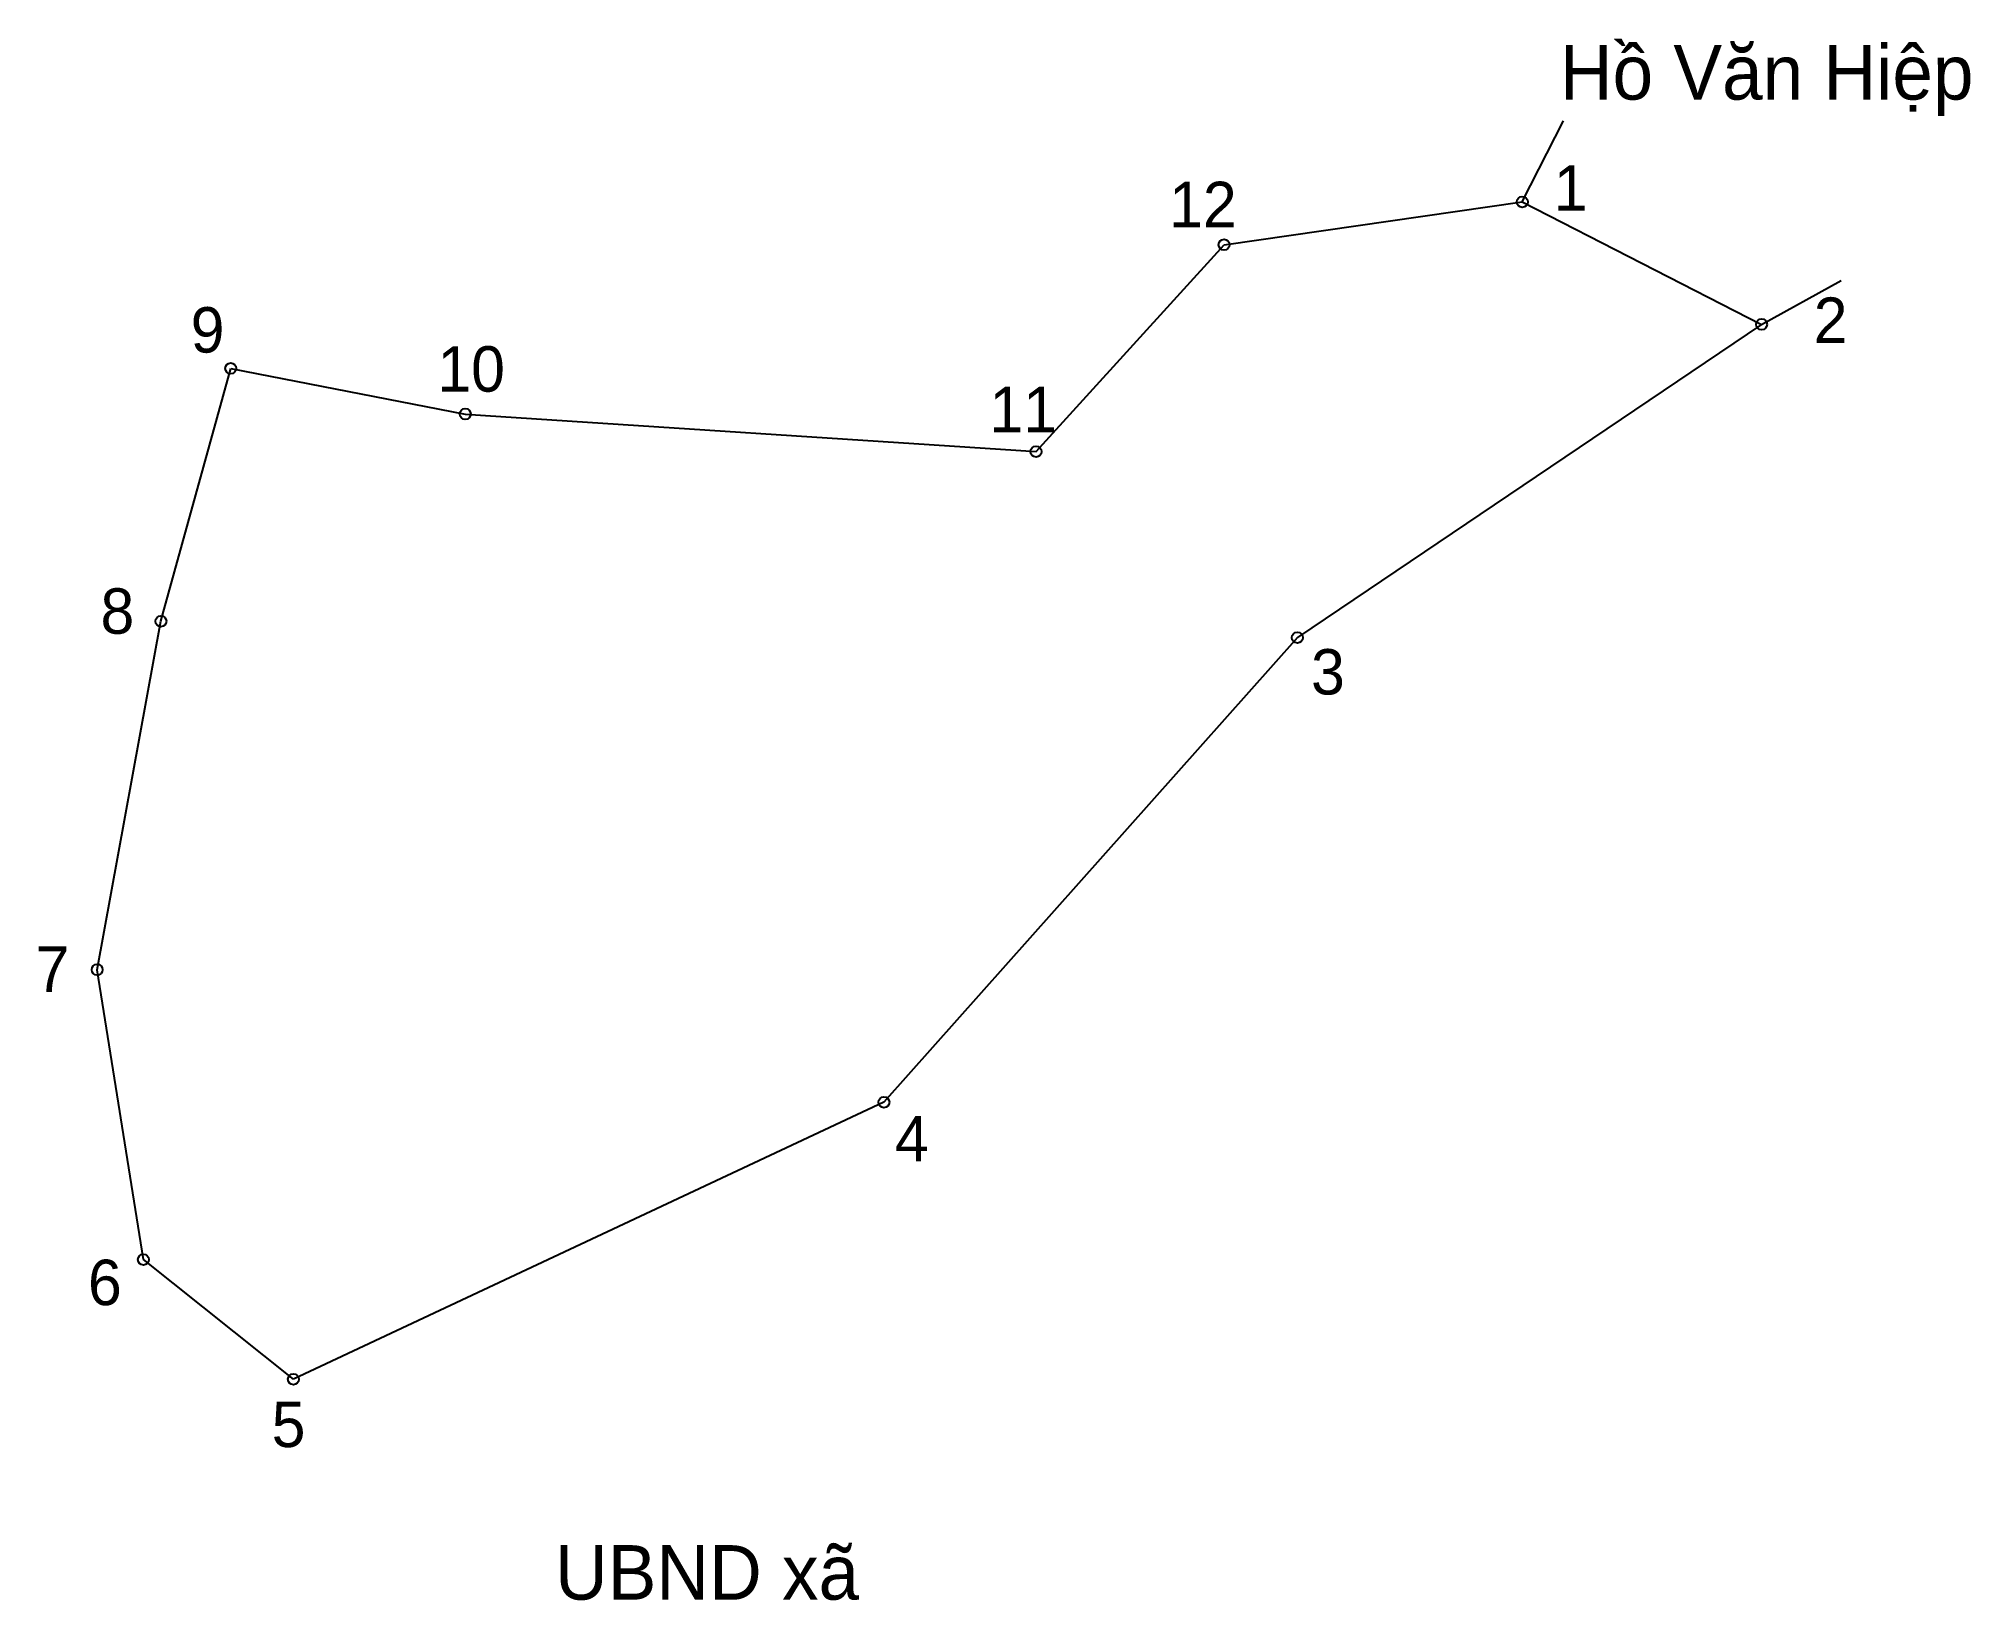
# Model space of a CAD drawing. Extents: x 547589 to 547705, y 1824770 to 1824863.
import ezdxf

# ---------------------------------------------------------------- set-up
doc = ezdxf.new("R2010")
doc.units = 0
for name, color, linetype in [('CanhThua', 7, 'Continuous'), ('MocDinhThua', 7, 'Continuous'), ('RauThua', 7, 'Continuous'), ('SoHieuDinhThua', 7, 'Continuous'), ('TenChuLanCan', 7, 'Continuous')]:
    doc.layers.add(name, color=color, linetype=linetype)

msp = doc.modelspace()

# ---------------------------------------------------------------- linework, layer by layer
at = {"layer": 'CanhThua'}
for p, q in [((547659.82, 1824851.04), (547677.68, 1824853.6)), ((547677.68, 1824853.6), (547692.01, 1824846.27)), ((547648.56, 1824838.65), (547659.82, 1824851.04)), ((547692.01, 1824846.27), (547664.21, 1824827.51)), ((547596.16, 1824828.49), (547600.34, 1824843.63)), ((547600.34, 1824843.63), (547614.38, 1824840.9)), ((547614.38, 1824840.9), (547648.56, 1824838.65)), ((547592.34, 1824807.62), (547596.16, 1824828.49)), ((547664.21, 1824827.51), (547639.45, 1824799.68)), ((547595.11, 1824790.26), (547592.34, 1824807.62)), ((547639.45, 1824799.68), (547604.09, 1824783.09)), ((547604.09, 1824783.09), (547595.11, 1824790.26))]:
    msp.add_line(p, q, dxfattribs=at)
at = {"layer": 'MocDinhThua'}
for centre in [(547677.68, 1824853.6), (547659.82, 1824851.04), (547692.01, 1824846.27), (547600.34, 1824843.63), (547614.38, 1824840.9), (547648.56, 1824838.65), (547596.16, 1824828.49), (547664.21, 1824827.51), (547592.34, 1824807.62), (547639.45, 1824799.68), (547595.11, 1824790.26), (547604.09, 1824783.09)]:
    msp.add_circle(centre, 0.327, dxfattribs=at)
at = {"layer": 'RauThua'}
for p, q in [((547677.68, 1824853.6), (547680.14, 1824858.45)), ((547692.01, 1824846.27), (547696.77, 1824848.89))]:
    msp.add_line(p, q, dxfattribs=at)

# ---------------------------------------------------------------- texts
at = {"layer": 'SoHieuDinhThua'}
for s, height, p in [('1', 2.72, (547679.56, 1824853.08)), ('12', 2.722, (547656.53, 1824852.09)), ('9', 2.72, (547597.94, 1824844.58)), ('2', 2.72, (547695.13, 1824845.16)), ('10', 2.722, (547612.71, 1824842.24)), ('11', 2.722, (547645.77, 1824839.81)), ('8', 2.72, (547592.54, 1824827.74)), ('3', 2.72, (547665.03, 1824824.1)), ('7', 2.72, (547588.65, 1824806.29)), ('4', 2.72, (547640.11, 1824796.14)), ('6', 2.72, (547591.79, 1824787.53)), ('5', 2.72, (547602.79, 1824779.03))]:
    msp.add_text(s, height=height, dxfattribs=at).set_placement(p)
at = {"layer": 'TenChuLanCan'}
for s, height, p in [('Hồ Văn Hiệp', 3.2667, (547679.93, 1824859.73)), ('UBND xã', 3.267, (547619.76, 1824769.89))]:
    msp.add_text(s, height=height, dxfattribs=at).set_placement(p)

doc.saveas('drawing.dxf')
